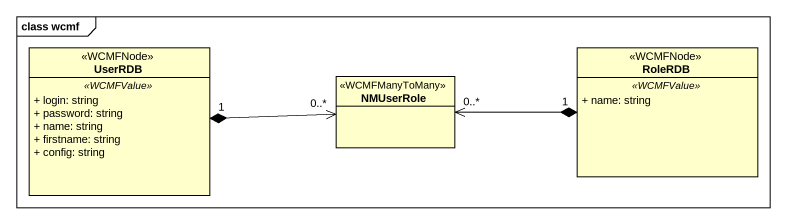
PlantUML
@startuml
mainframe class wcmf
hide circle
hide empty members
skinparam classAttributeIconSize 0
class UserRDB <<WCMFNode>> {
  .. <<WCMFValue>> ..
  + login: string
  + password: string
  + name: string
  + firstname: string
  + config: string
}
class RoleRDB <<WCMFNode>> {
  .. <<WCMFValue>> ..
  + name: string
}
class NMUserRole <<WCMFManyToMany>>
NMUserRole "0..*" <-left-* "1" UserRDB
NMUserRole "0..*" <-right-* "1" RoleRDB
@enduml
